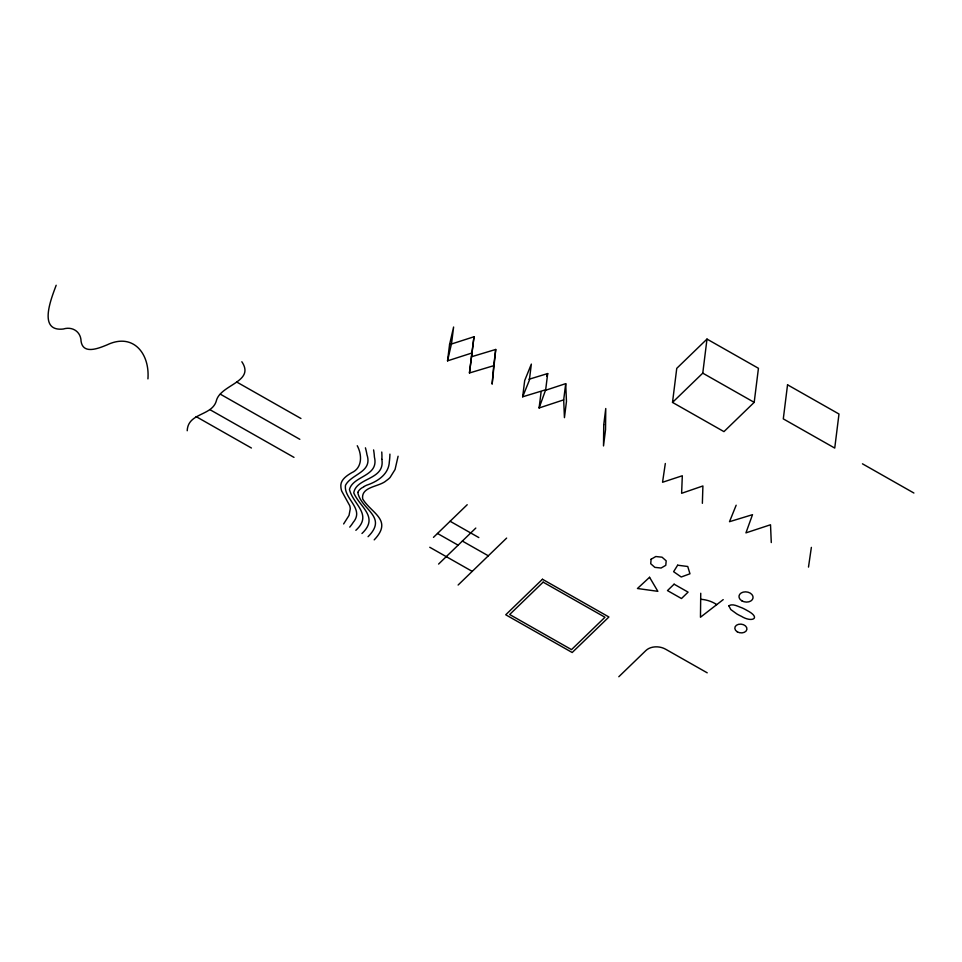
<?xml version="1.0" encoding="UTF-8"?>
<svg xmlns="http://www.w3.org/2000/svg" width="962" height="962" viewBox="0 0 962 962"><rect width="100%" height="100%" fill="white"/><g stroke="black" fill="none" stroke-linecap="round" stroke-linejoin="round"><path stroke-width="1.44" d="M700.745 593.253L700.468 617.231L723.22 599.615M702.368 503.318L702.909 485.966L681.625 493.302L682.311 475.757L662.553 482.263L665.319 463.504M381.866 459.367C385.281 480.23 356.132 477.236 353.763 492.929C360.089 507.455 379.305 517.051 361.965 533.501M493.71 365.692L492.135 384.139L495.731 349.459L471.476 356.758L469.456 372.979L493.71 365.692L495.731 349.459M447.534 360.858L449.555 344.624L453.607 327.02L451.587 343.254L447.534 360.858L471.981 352.982L474.001 336.76L449.555 344.624M522.667 396.801L524.687 380.567L531.349 364.093L529.328 380.327L522.667 396.801L545.67 389.79L547.691 373.557L529.004 379.256M545.226 390.392L565.704 383.646L563.684 399.867L539.105 407.972L541.125 391.738M672.51 402.417L676.755 368.35L706.998 339.081L758.441 368.29L754.196 402.356L723.953 431.625L672.51 402.417L702.765 373.148L706.998 339.081M471.476 356.758L474.001 336.76M469.456 372.979L471.981 352.982M398.1 456.228L395.057 469.516L390.079 477.489A29.942 21.465 7.1 0 1 386.387 480.567C379.401 487.012 360.738 486.375 362.71 498.977C371.56 513.552 393.181 519.997 374.194 539.874M808.489 567.099L811.363 547.39M187.217 430.748C187.939 412.614 211.772 416.137 216.27 401.082C220.057 384.439 255.483 382.154 241.847 361.748M546.681 376.358L547.691 373.557M539.105 407.972L545.67 389.79M56.169 285.257C51.78 297.366 37.217 331.902 63.252 329.028C72.342 326.166 80.892 331.601 81.073 341.282C83.081 354.942 98.978 348.172 107.071 344.877C132.912 332.479 149.892 353.234 147.932 378.884M736.158 505.218L729.509 521.693L752.5 514.682L745.947 532.864L770.514 524.771L771.283 542.556M368.073 536.688C387.794 517.015 362.289 510.329 357.984 493.434A12.169 8.73 7.1 0 1 358.189 492.316M343.626 523.941L349.026 515.428L350.264 508.838A24.784 17.761 7.1 0 0 349.711 505.639L341.775 491.221A27.561 19.757 7.1 0 1 340.909 487.313C339.839 480.218 346.404 475.841 351.707 472.727C362.458 467.977 362.133 454.737 357.251 445.719M355.856 530.315C373.208 514.405 352.982 504.425 349.447 489.43C353.331 475.456 379.208 476.635 374.41 457.034A110.257 79.04 7.1 0 0 373.701 450.625L373.593 449.915M349.747 527.128L351.118 525.384A64.43 46.188 7.1 0 0 353.186 522.39C364.814 508.67 343.446 498.749 345.49 485.317C351.346 473.785 372.895 472.426 366.955 454.689A106.95 76.683 7.1 0 0 365.596 448.508L365.428 447.823M433.465 537.361L467.207 504.725M438.588 564.069L475.805 528.066M458.116 585.028L506.637 538.083M618.807 676.743L645.935 650.504A14.177 10.161 7.1 0 1 665.608 649.206L707.214 672.823M702.765 373.148L754.196 402.356M862.457 463.816L913.9 493.025M236.676 381.998L300.95 418.494M450.108 521.26L478.823 537.566M220.334 394.179L299.831 439.309M462.361 541.065L488.323 555.808M437.494 533.465L458.116 545.177M210.221 409.824L293.987 457.371M429.761 547.27L472.222 571.38M196.092 416.594L251.419 448.015M381.758 452.02L381.806 452.753A114.201 81.878 7.1 0 1 381.878 459.367M565.704 383.646L566.462 401.431L564.441 417.652L563.684 399.867M389.911 454.124A122.414 87.758 7.1 0 1 389.333 461.7C388.84 474.362 377.393 481.673 366.618 485.221A56.878 40.777 7.1 0 0 364.093 486.483M357.876 492.219A15.272 10.943 7.1 0 1 363.84 486.88M700.673 599.278A24.964 17.893 7.1 0 1 716.75 604.617M603.739 424.759L603.511 445.935L605.531 429.701L605.759 408.525L603.739 424.759M651.106 559.235L650.709 563.72L654.845 567.364L661.098 568.025L665.788 565.319L666.185 560.834L662.048 557.19L655.807 556.529L651.106 559.235M787.541 384.812L783.296 418.879L834.739 448.076L838.984 414.009L787.541 384.812M728.823 605.759L730.795 609.547L736.76 613.888A44.156 31.662 7.1 0 0 741.425 616.329C752.019 622.943 761.724 618.037 746.957 610.413A44.156 31.662 7.1 0 0 742.279 607.972C738.239 606.661 732.84 603.162 728.823 605.759M677.645 565.199L673.616 571.693L681.228 576.996L689.97 573.785L687.746 566.498L677.645 565.199M542.448 579.256L505.735 614.778L572.198 652.513L608.91 616.991L542.448 579.256M543.133 582.142L509.668 614.514L571.512 649.627L604.966 617.243L543.133 582.142M674.097 584.187L667.484 590.596L681.481 598.532L688.095 592.135L674.097 584.187M649.566 577.284L637.457 588.503L657.852 591.329L649.566 577.284M741.822 600.817A7.083 5.087 7.1 0 0 753.042 597.967A7.083 5.087 7.1 0 0 743.205 592.123A7.083 5.087 7.1 0 0 741.822 600.817M737.217 631.781A6.085 4.365 7.1 0 0 746.897 629.413A6.085 4.365 7.1 0 0 738.527 624.326A6.085 4.365 7.1 0 0 737.217 631.781"/></g></svg>
